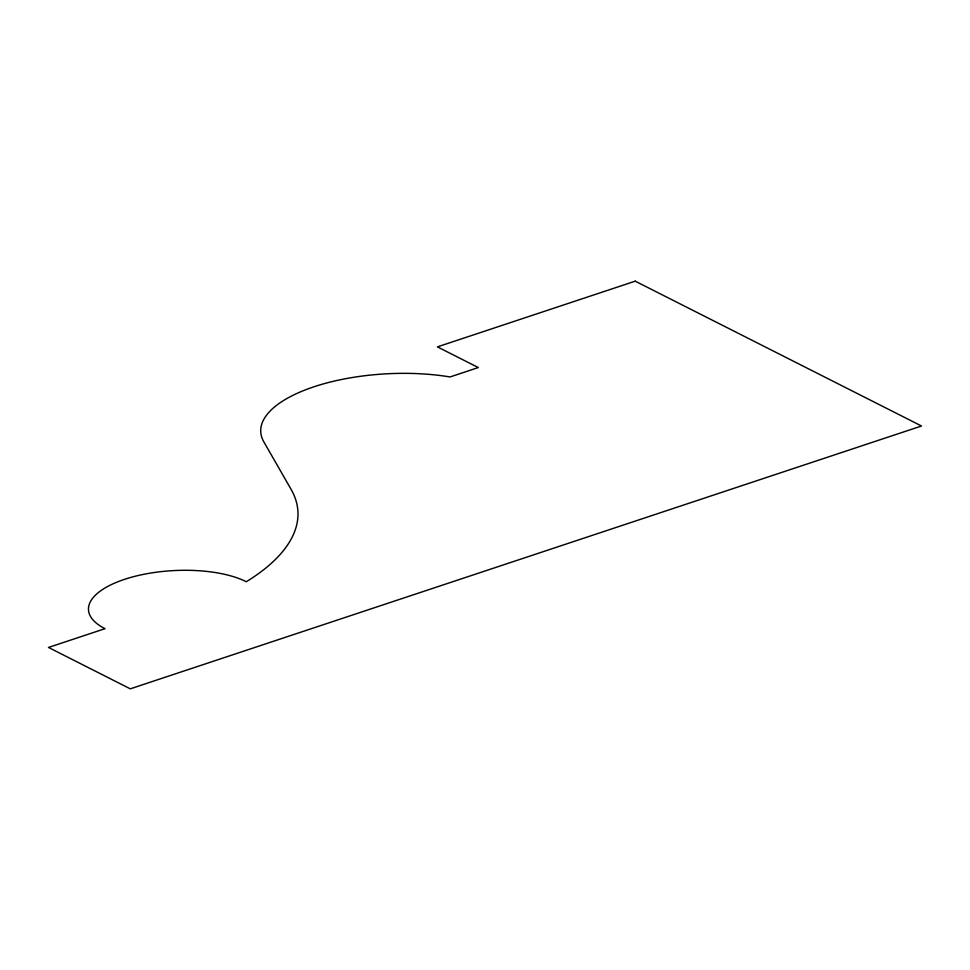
<?xml version="1.0" encoding="UTF-8"?>
<svg xmlns="http://www.w3.org/2000/svg" width="970" height="970" viewBox="0 0 970 970"><rect width="100%" height="100%" fill="white"/><g stroke="black" fill="none" stroke-linecap="round" stroke-linejoin="round"><path stroke-width="1.45" d="M635.217 281.167L437.409 346.872L478.307 367.557L450.056 376.954A129.192 51.313 -3 0 0 311.467 387.636A129.192 51.313 -3 0 0 263.791 441.75L291.121 489.413A287.932 114.351 -3 0 1 246.295 581.745A87.3 34.678 -3 0 0 124.536 579.345A87.3 34.678 -3 0 0 105.015 628.681L48.5 647.451L130.295 688.833L921.5 426L635.217 281.167"/></g></svg>
